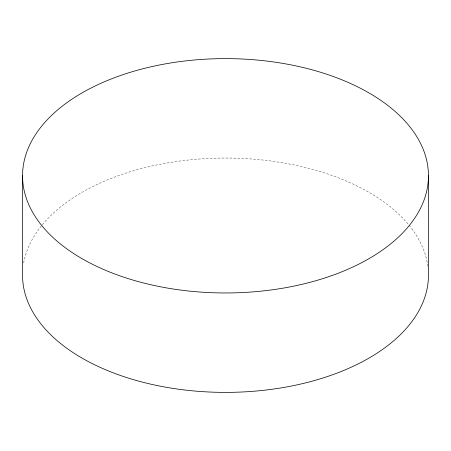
<?xml version="1.0" encoding="UTF-8"?>
<svg xmlns="http://www.w3.org/2000/svg" width="451" height="451" viewBox="0 0 451 451"><rect width="100%" height="100%" fill="white"/><g stroke="black" fill="none" stroke-linecap="round" stroke-linejoin="round"><path stroke-width="0.34" stroke-dasharray="2.25 1.69" d="M23.661 262.984A202.95 117.17 0 0 1 41.887 225.297M42.343 224.745A202.95 117.17 0 0 1 225.5 158.042A202.95 117.17 0 0 1 408.657 224.745M409.113 225.297A202.95 117.17 0 0 1 427.875 266.389"/><path stroke-width="0.68" d="M428.45 175.789A202.95 117.17 0 0 1 124.025 277.264A202.95 117.17 0 0 1 124.025 74.314A202.95 117.17 0 0 1 428.45 175.789L428.45 275.211A202.95 117.17 0 0 1 225.5 392.387A202.95 117.17 0 0 1 22.55 275.211L22.55 175.789"/></g></svg>
